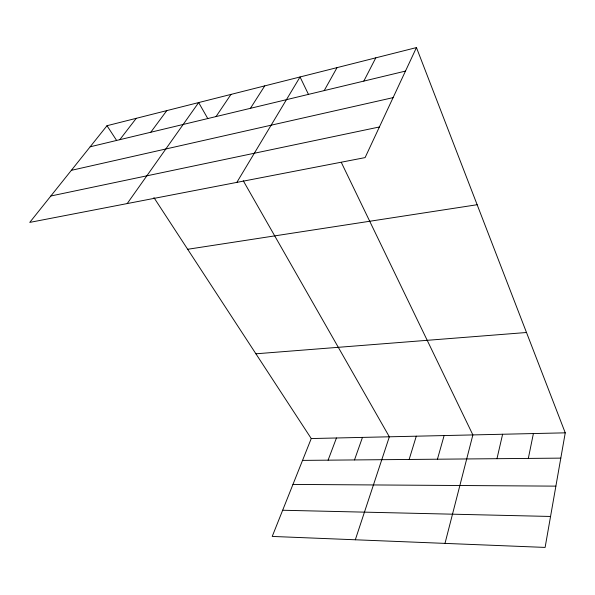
<?xml version="1.0" encoding="UTF-8"?>
<svg xmlns="http://www.w3.org/2000/svg" width="595" height="595" viewBox="0 0 595 595"><rect width="100%" height="100%" fill="white"/><g stroke="black" fill="none" stroke-linecap="round" stroke-linejoin="round"><path stroke-width="0.89" d="M416.455 47.578L365.099 157.601L29.75 222.404L107.003 125.709L416.455 47.578L565.25 432.84L545.109 547.422L272.22 536.43L311.245 438.552L153.919 197.585M528.323 458.41L533.395 433.554M496.974 458.686L502.619 434.253M444.993 543.384L472.876 434.915L341.314 162.428M437.437 459.206L444.115 435.562M409.152 459.452L416.284 436.195M355.319 539.777L389.346 436.797L243.251 180.731M354.494 459.935L362.467 437.399M328.098 460.166L336.45 437.987M363.835 81.084L375.787 57.849M324.201 90.604L337.03 67.637M236.847 182.382L300.051 76.971L308.53 94.523M250.428 108.32L264.738 85.888M216.037 116.575L230.972 94.412M127.211 203.564L198.656 102.571L207.811 118.621M150.78 132.246L166.779 110.618M119.803 139.684L136.255 118.323M90.15 146.801L405.485 71.088M71.348 170.341L393.094 97.632M50.843 196L379.394 126.973M187.678 249.283L477.145 204.725M255.91 353.802L526.501 332.501M311.245 438.552L565.25 432.84M302.535 460.389L560.81 458.128M292.956 484.419L555.879 486.137M282.655 510.25L550.553 516.46M107.003 125.709L116.613 140.435"/></g></svg>
